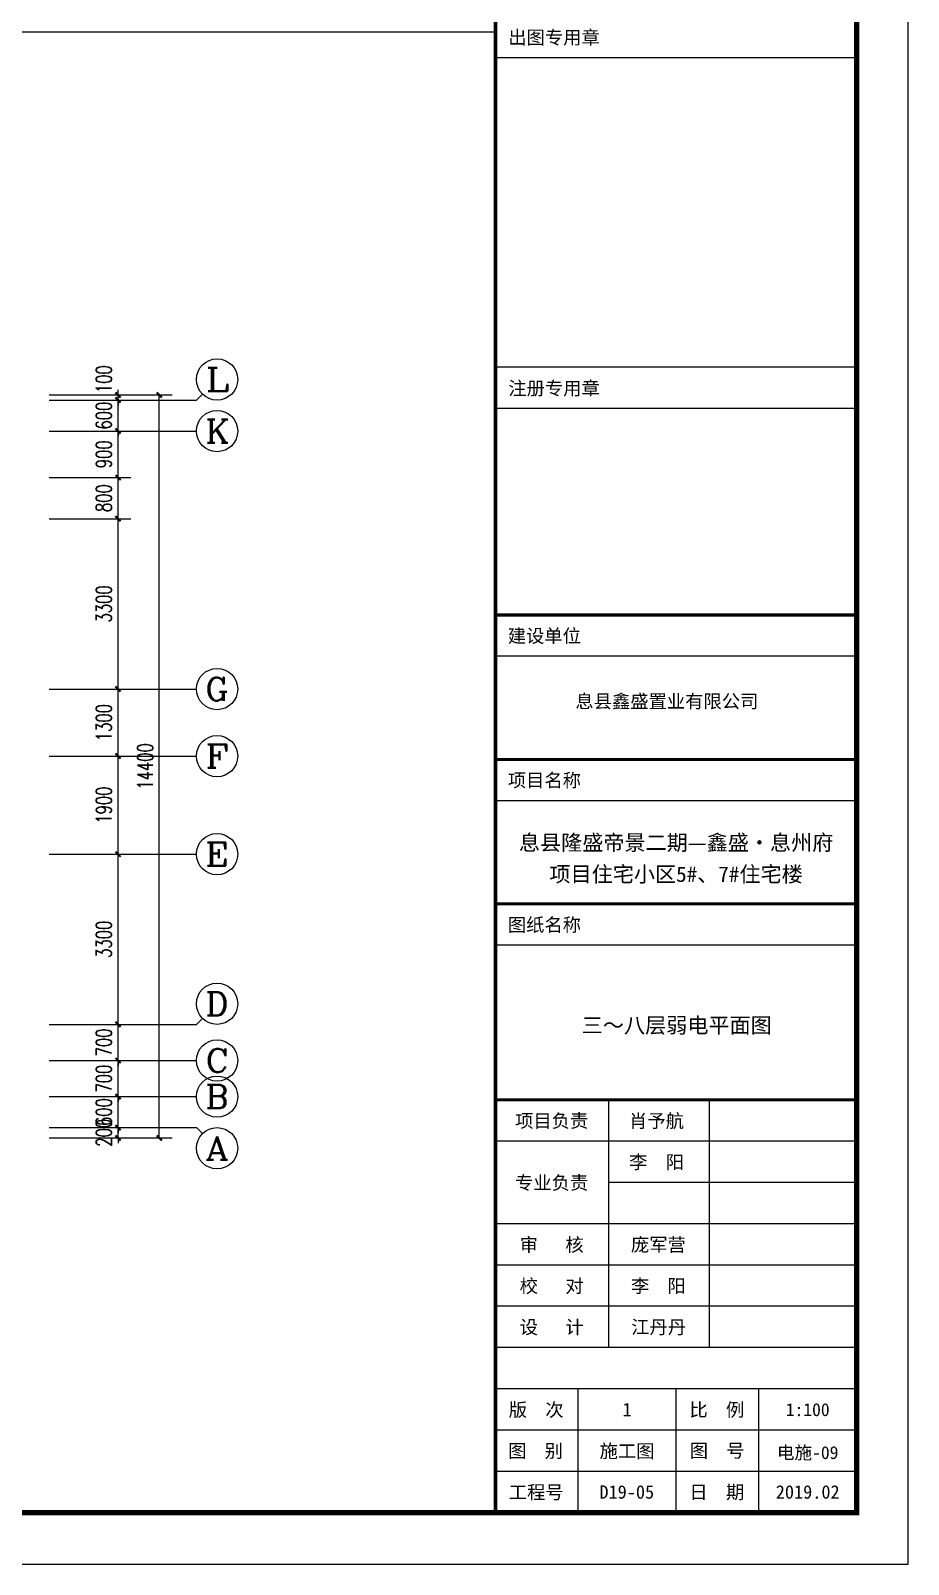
# Model space of a CAD drawing. Extents: x -993182 to -819982, y 169304 to 600104.
# Drawn here: x -836988 to -819982, y 298104 to 327829 of the extents above; entities that cross this region are included whole.
import ezdxf
from ezdxf.enums import TextEntityAlignment as Align

# ---------------------------------------------------------------- set-up
doc = ezdxf.new("R2010")
doc.units = 0
doc.header["$LTSCALE"] = 1000
doc.header["$MEASUREMENT"] = 0
for name, color, linetype in [('AXIS', 3, 'Continuous'), ('AXIS_TEXT', 7, 'Continuous'), ('PUB_TITLE', 146, 'Continuous'), ('TK', 9, 'Continuous'), ('表格', 157, 'Continuous'), ('面层', 215, 'Continuous')]:
    doc.layers.add(name, color=color, linetype=linetype)
doc.styles.add('_TCH_AXIS', font='COMPLEX', dxfattribs={"bigfont": 'GBCBIG'})
doc.styles.add('_TCH_DIM_T3', font='SIMPLEX', dxfattribs={"width": 0.705882, "bigfont": 'GBCBIG'})
doc.styles.add('COMPLEX', font='COMPLEX')
doc.styles.add('H1', font='')
doc.styles.add('THT', font='simhei.ttf')
doc.styles.get('H1').set_extended_font_data('SimSun')
doc.dimstyles.new('_TCH_ARCH&&100', dxfattribs={"dimtxt": 297.5, "dimasz": 100, "dimexe": 250, "dimexo": 300, "dimgap": 126.25, "dimtad": 1, "dimdec": 0, "dimzin": 0, "dimdsep": 46, "dimtxsty": '_TCH_DIM_T3', "dimblk": 'ARCHTICK', "dimcen": 0.09, "dimclrt": 7, "dimazin": 2, "dimtfac": 1, "dimtdec": 0, "dimtix": 1, "dimtmove": 2, "dimatfit": 3, "dimfxl": 0, "dimtolj": 1, "dimtzin": 0, "dimarcsym": 0})

# ---------------------------------------------------------------- blocks, each defined once
blk = doc.blocks.new('_AXISO')
blk.add_circle((0, 0), 0.5)
at = {"layer": 'AXIS_TEXT', "style": 'COMPLEX', "width": 1.041667}
blk.add_attdef('A', text='', height=0.56, dxfattribs=at).set_placement((-0.25, -0.28), (0.25, -0.28), align=Align.FIT)
blk = doc.blocks.new('_ArchTick')
at = {"color": 0, "linetype": 'ByBlock', "const_width": 0.4}
blk.add_lwpolyline([(-0.5, -0.5), (0.5, 0.5)], dxfattribs=at)
blk = doc.blocks.new('*D326')
at = {"layer": 'AXIS', "color": 0, "lineweight": -2}
for p, q in [((-197789, -423551), (-195406, -423551)), ((-195656, -437951), (-195656, -423551)), ((-197789, -437951), (-195406, -437951))]:
    blk.add_line(p, q, dxfattribs=at)
at = {"layer": 'Defpoints', "color": 0}
for p in [(-198089, -423551), (-195656, -423551), (-198089, -437951)]:
    blk.add_point(p, dxfattribs=at)
at = {"layer": 'AXIS', "color": 0, "lineweight": -2, "xscale": 100, "yscale": 100, "zscale": 100}
for p, rotation in [((-195656, -423551), 90), ((-195656, -437951), 270)]:
    blk.add_blockref('_ArchTick', p, dxfattribs=dict(at, rotation=rotation))
at = {"layer": 'AXIS', "color": 7, "insert": (-195931, -430751), "char_height": 297.5, "attachment_point": 5, "rotation": 90, "style": '_TCH_DIM_T3'}
blk.add_mtext('\\A1;14400', dxfattribs=at)
blk = doc.blocks.new('*D327')
at = {"layer": 'AXIS', "color": 0, "lineweight": -2}
for p, q in [((-197789, -437751), (-196206, -437751)), ((-196456, -437751), (-196456, -437651)), ((-196456, -437951), (-196456, -437751)), ((-197789, -437951), (-196206, -437951)), ((-196456, -437951), (-196456, -438051))]:
    blk.add_line(p, q, dxfattribs=at)
at = {"layer": 'Defpoints', "color": 0}
for p in [(-198089, -437751), (-196456, -437751), (-198089, -437951)]:
    blk.add_point(p, dxfattribs=at)
at = {"layer": 'AXIS', "color": 0, "lineweight": -2, "xscale": 100, "yscale": 100, "zscale": 100}
for p, rotation in [((-196456, -437751), 270), ((-196456, -437951), 90)]:
    blk.add_blockref('_ArchTick', p, dxfattribs=dict(at, rotation=rotation))
at = {"layer": 'AXIS', "color": 7, "insert": (-196731, -437851), "char_height": 297.5, "attachment_point": 5, "rotation": 90, "style": '_TCH_DIM_T3'}
blk.add_mtext('\\A1;200', dxfattribs=at)
blk = doc.blocks.new('*D328')
at = {"layer": 'AXIS', "color": 0, "lineweight": -2}
for p, q in [((-197789, -437151), (-196206, -437151)), ((-196456, -437151), (-196456, -437051)), ((-196456, -437751), (-196456, -437151)), ((-197789, -437751), (-196206, -437751)), ((-196456, -437751), (-196456, -437851))]:
    blk.add_line(p, q, dxfattribs=at)
at = {"layer": 'Defpoints', "color": 0}
for p in [(-198089, -437151), (-196456, -437151), (-198089, -437751)]:
    blk.add_point(p, dxfattribs=at)
at = {"layer": 'AXIS', "color": 0, "lineweight": -2, "xscale": 100, "yscale": 100, "zscale": 100}
for p, rotation in [((-196456, -437151), 270), ((-196456, -437751), 90)]:
    blk.add_blockref('_ArchTick', p, dxfattribs=dict(at, rotation=rotation))
at = {"layer": 'AXIS', "color": 7, "insert": (-196731, -437451), "char_height": 297.5, "attachment_point": 5, "rotation": 90, "style": '_TCH_DIM_T3'}
blk.add_mtext('\\A1;600', dxfattribs=at)
blk = doc.blocks.new('*D329')
at = {"layer": 'AXIS', "color": 0, "lineweight": -2}
for p, q in [((-196456, -436451), (-196456, -436351)), ((-197789, -436451), (-196206, -436451)), ((-196456, -437151), (-196456, -436451)), ((-197789, -437151), (-196206, -437151)), ((-196456, -437151), (-196456, -437251))]:
    blk.add_line(p, q, dxfattribs=at)
at = {"layer": 'Defpoints', "color": 0}
for p in [(-198089, -436451), (-196456, -436451), (-198089, -437151)]:
    blk.add_point(p, dxfattribs=at)
at = {"layer": 'AXIS', "color": 0, "lineweight": -2, "xscale": 100, "yscale": 100, "zscale": 100}
for p, rotation in [((-196456, -436451), 270), ((-196456, -437151), 90)]:
    blk.add_blockref('_ArchTick', p, dxfattribs=dict(at, rotation=rotation))
at = {"layer": 'AXIS', "color": 7, "insert": (-196731, -436801), "char_height": 297.5, "attachment_point": 5, "rotation": 90, "style": '_TCH_DIM_T3'}
blk.add_mtext('\\A1;700', dxfattribs=at)
blk = doc.blocks.new('*D330')
at = {"layer": 'AXIS', "color": 0, "lineweight": -2}
for p, q in [((-197789, -435751), (-196206, -435751)), ((-196456, -435751), (-196456, -435651)), ((-196456, -436451), (-196456, -435751)), ((-197789, -436451), (-196206, -436451)), ((-196456, -436451), (-196456, -436551))]:
    blk.add_line(p, q, dxfattribs=at)
at = {"layer": 'Defpoints', "color": 0}
for p in [(-198089, -435751), (-196456, -435751), (-198089, -436451)]:
    blk.add_point(p, dxfattribs=at)
at = {"layer": 'AXIS', "color": 0, "lineweight": -2, "xscale": 100, "yscale": 100, "zscale": 100}
for p, rotation in [((-196456, -435751), 270), ((-196456, -436451), 90)]:
    blk.add_blockref('_ArchTick', p, dxfattribs=dict(at, rotation=rotation))
at = {"layer": 'AXIS', "color": 7, "insert": (-196731, -436101), "char_height": 297.5, "attachment_point": 5, "rotation": 90, "style": '_TCH_DIM_T3'}
blk.add_mtext('\\A1;700', dxfattribs=at)
blk = doc.blocks.new('*D331')
at = {"layer": 'AXIS', "color": 0, "lineweight": -2}
for p, q in [((-197789, -432451), (-196206, -432451)), ((-196456, -435751), (-196456, -432451)), ((-197789, -435751), (-196206, -435751))]:
    blk.add_line(p, q, dxfattribs=at)
at = {"layer": 'Defpoints', "color": 0}
for p in [(-198089, -432451), (-196456, -432451), (-198089, -435751)]:
    blk.add_point(p, dxfattribs=at)
at = {"layer": 'AXIS', "color": 0, "lineweight": -2, "xscale": 100, "yscale": 100, "zscale": 100}
for p, rotation in [((-196456, -432451), 90), ((-196456, -435751), 270)]:
    blk.add_blockref('_ArchTick', p, dxfattribs=dict(at, rotation=rotation))
at = {"layer": 'AXIS', "color": 7, "insert": (-196731, -434101), "char_height": 297.5, "attachment_point": 5, "rotation": 90, "style": '_TCH_DIM_T3'}
blk.add_mtext('\\A1;3300', dxfattribs=at)
blk = doc.blocks.new('*D332')
at = {"layer": 'AXIS', "color": 0, "lineweight": -2}
for p, q in [((-197789, -430551), (-196206, -430551)), ((-196456, -432451), (-196456, -430551)), ((-197789, -432451), (-196206, -432451))]:
    blk.add_line(p, q, dxfattribs=at)
at = {"layer": 'Defpoints', "color": 0}
for p in [(-198089, -430551), (-196456, -430551), (-198089, -432451)]:
    blk.add_point(p, dxfattribs=at)
at = {"layer": 'AXIS', "color": 0, "lineweight": -2, "xscale": 100, "yscale": 100, "zscale": 100}
for p, rotation in [((-196456, -430551), 90), ((-196456, -432451), 270)]:
    blk.add_blockref('_ArchTick', p, dxfattribs=dict(at, rotation=rotation))
at = {"layer": 'AXIS', "color": 7, "insert": (-196731, -431501), "char_height": 297.5, "attachment_point": 5, "rotation": 90, "style": '_TCH_DIM_T3'}
blk.add_mtext('\\A1;1900', dxfattribs=at)
blk = doc.blocks.new('*D333')
at = {"layer": 'AXIS', "color": 0, "lineweight": -2}
for p, q in [((-197789, -429251), (-196206, -429251)), ((-196456, -430551), (-196456, -429251)), ((-197789, -430551), (-196206, -430551))]:
    blk.add_line(p, q, dxfattribs=at)
at = {"layer": 'Defpoints', "color": 0}
for p in [(-198089, -429251), (-196456, -429251), (-198089, -430551)]:
    blk.add_point(p, dxfattribs=at)
at = {"layer": 'AXIS', "color": 0, "lineweight": -2, "xscale": 100, "yscale": 100, "zscale": 100}
for p, rotation in [((-196456, -429251), 90), ((-196456, -430551), 270)]:
    blk.add_blockref('_ArchTick', p, dxfattribs=dict(at, rotation=rotation))
at = {"layer": 'AXIS', "color": 7, "insert": (-196731, -429901), "char_height": 297.5, "attachment_point": 5, "rotation": 90, "style": '_TCH_DIM_T3'}
blk.add_mtext('\\A1;1300', dxfattribs=at)
blk = doc.blocks.new('*D334')
at = {"layer": 'AXIS', "color": 0, "lineweight": -2}
for p, q in [((-197789, -425951), (-196206, -425951)), ((-196456, -429251), (-196456, -425951)), ((-197789, -429251), (-196206, -429251))]:
    blk.add_line(p, q, dxfattribs=at)
at = {"layer": 'Defpoints', "color": 0}
for p in [(-198089, -425951), (-196456, -425951), (-198089, -429251)]:
    blk.add_point(p, dxfattribs=at)
at = {"layer": 'AXIS', "color": 0, "lineweight": -2, "xscale": 100, "yscale": 100, "zscale": 100}
for p, rotation in [((-196456, -425951), 90), ((-196456, -429251), 270)]:
    blk.add_blockref('_ArchTick', p, dxfattribs=dict(at, rotation=rotation))
at = {"layer": 'AXIS', "color": 7, "insert": (-196731, -427601), "char_height": 297.5, "attachment_point": 5, "rotation": 90, "style": '_TCH_DIM_T3'}
blk.add_mtext('\\A1;3300', dxfattribs=at)
blk = doc.blocks.new('*D335')
at = {"layer": 'AXIS', "color": 0, "lineweight": -2}
for p, q in [((-197789, -425151), (-196206, -425151)), ((-196456, -425951), (-196456, -425151)), ((-197789, -425951), (-196206, -425951))]:
    blk.add_line(p, q, dxfattribs=at)
at = {"layer": 'Defpoints', "color": 0}
for p in [(-198089, -425151), (-196456, -425151), (-198089, -425951)]:
    blk.add_point(p, dxfattribs=at)
at = {"layer": 'AXIS', "color": 0, "lineweight": -2, "xscale": 100, "yscale": 100, "zscale": 100}
for p, rotation in [((-196456, -425151), 90), ((-196456, -425951), 270)]:
    blk.add_blockref('_ArchTick', p, dxfattribs=dict(at, rotation=rotation))
at = {"layer": 'AXIS', "color": 7, "insert": (-196731, -425551), "char_height": 297.5, "attachment_point": 5, "rotation": 90, "style": '_TCH_DIM_T3'}
blk.add_mtext('\\A1;800', dxfattribs=at)
blk = doc.blocks.new('*D336')
at = {"layer": 'AXIS', "color": 0, "lineweight": -2}
for p, q in [((-197789, -424251), (-196206, -424251)), ((-196456, -425151), (-196456, -424251)), ((-197789, -425151), (-196206, -425151))]:
    blk.add_line(p, q, dxfattribs=at)
at = {"layer": 'Defpoints', "color": 0}
for p in [(-198089, -424251), (-196456, -424251), (-198089, -425151)]:
    blk.add_point(p, dxfattribs=at)
at = {"layer": 'AXIS', "color": 0, "lineweight": -2, "xscale": 100, "yscale": 100, "zscale": 100}
for p, rotation in [((-196456, -424251), 90), ((-196456, -425151), 270)]:
    blk.add_blockref('_ArchTick', p, dxfattribs=dict(at, rotation=rotation))
at = {"layer": 'AXIS', "color": 7, "insert": (-196731, -424701), "char_height": 297.5, "attachment_point": 5, "rotation": 90, "style": '_TCH_DIM_T3'}
blk.add_mtext('\\A1;900', dxfattribs=at)
blk = doc.blocks.new('*D337')
at = {"layer": 'AXIS', "color": 0, "lineweight": -2}
for p, q in [((-196456, -423651), (-196456, -423551)), ((-197789, -423651), (-196206, -423651)), ((-196456, -424251), (-196456, -423651)), ((-197789, -424251), (-196206, -424251)), ((-196456, -424251), (-196456, -424351))]:
    blk.add_line(p, q, dxfattribs=at)
at = {"layer": 'Defpoints', "color": 0}
for p in [(-198089, -423651), (-196456, -423651), (-198089, -424251)]:
    blk.add_point(p, dxfattribs=at)
at = {"layer": 'AXIS', "color": 0, "lineweight": -2, "xscale": 100, "yscale": 100, "zscale": 100}
for p, rotation in [((-196456, -423651), 270), ((-196456, -424251), 90)]:
    blk.add_blockref('_ArchTick', p, dxfattribs=dict(at, rotation=rotation))
at = {"layer": 'AXIS', "color": 7, "insert": (-196731, -423951), "char_height": 297.5, "attachment_point": 5, "rotation": 90, "style": '_TCH_DIM_T3'}
blk.add_mtext('\\A1;600', dxfattribs=at)
blk = doc.blocks.new('*D338')
at = {"layer": 'AXIS', "color": 0, "lineweight": -2}
for p, q in [((-197789, -423551), (-196206, -423551)), ((-196456, -423551), (-196456, -423451)), ((-196456, -423651), (-196456, -423551)), ((-197789, -423651), (-196206, -423651)), ((-196456, -423651), (-196456, -423751))]:
    blk.add_line(p, q, dxfattribs=at)
at = {"layer": 'Defpoints', "color": 0}
for p in [(-198089, -423551), (-196456, -423551), (-198089, -423651)]:
    blk.add_point(p, dxfattribs=at)
at = {"layer": 'AXIS', "color": 0, "lineweight": -2, "xscale": 100, "yscale": 100, "zscale": 100}
for p, rotation in [((-196456, -423551), 270), ((-196456, -423651), 90)]:
    blk.add_blockref('_ArchTick', p, dxfattribs=dict(at, rotation=rotation))
at = {"layer": 'AXIS', "color": 7, "insert": (-196731, -423245), "char_height": 297.5, "attachment_point": 5, "rotation": 90, "style": '_TCH_DIM_T3'}
blk.add_mtext('\\A1;100', dxfattribs=at)
blk = doc.blocks.new('A$C61A6557E')
at = {"layer": 'PUB_TITLE'}
for p, q in [((7025, 28200), (14, 28200)), ((7025, 22200), (14, 22200)), ((7025, 21400), (14, 21400)), ((7025, 17400), (14, 17400)), ((7025, 17400), (14, 17400)), ((7025, 17400), (14, 17400)), ((7025, 16600), (14, 16600)), ((7025, 16600), (14, 16600)), ((7025, 14600), (14, 14600)), ((7025, 13800), (14, 13800)), ((7025, 11800), (14, 11800)), ((7025, 11800), (14, 11800)), ((7025, 11000), (14, 11000)), ((7025, 8000), (14, 8000)), ((7025, 8000), (14, 8000)), ((7025, 8000), (14, 8000)), ((7025, 8000), (14, 8000)), ((7025, 8000), (14, 8000)), ((7025, 8000), (14, 8000)), ((7025, 8000), (14, 8000)), ((2214, 8000), (2214, 3200)), ((4164, 8000), (4164, 3200)), ((7025, 7200), (14, 7200)), ((7025, 7200), (14, 7200)), ((7025, 7200), (14, 7200)), ((7025, 6400), (2214, 6400)), ((7025, 6400), (2214, 6400)), ((7025, 6400), (2214, 6400)), ((7025, 5600), (14, 5600)), ((7025, 5600), (14, 5600)), ((7025, 5600), (14, 5600)), ((7025, 4800), (14, 4800)), ((7025, 4800), (14, 4800)), ((7025, 4800), (14, 4800)), ((7025, 4000), (14, 4000)), ((7025, 4000), (14, 4000)), ((7025, 4000), (14, 4000)), ((7025, 3200), (14, 3200)), ((7025, 3200), (14, 3200)), ((7025, 3200), (14, 3200)), ((7025, 3200), (14, 3200)), ((7025, 3200), (14, 3200)), ((7025, 3200), (14, 3200)), ((7025, 2400), (14, 2400)), ((1625, 0), (1625, 2400)), ((3525, 0), (3525, 2400)), ((5125, 0), (5125, 2400)), ((7025, 1600), (14, 1600)), ((7025, 800), (14, 800))]:
    blk.add_line(p, q, dxfattribs=at)
at = {"layer": 'PUB_TITLE', "const_width": 75}
blk.add_lwpolyline([(25, 0), (7025, 0), (7025, 57400), (25, 57400)], close=True, dxfattribs=at)
at = {"layer": 'PUB_TITLE'}
for points, const_width in [([(25, 0), (25, 57400)], 75), ([(25, 0), (25, 57400)], 40), ([(25, 50733), (25, 0)], 60), ([(7025, 17400), (14, 17400)], 60), ([(7025, 17400), (14, 17400)], 40), ([(7025, 14600), (14, 14600)], 60), ([(7025, 11800), (14, 11800)], 60), ([(7025, 8000), (14, 8000)], 60), ([(7025, 8000), (14, 8000)], 40), ([(7025, 0), (14, 0)], 40)]:
    blk.add_lwpolyline(points, dxfattribs=dict(at, const_width=const_width))
at = {"layer": 'PUB_TITLE', "style": 'THT'}
for s, p in [('出图专用章', (1160, 28600)), ('注册专用章', (1160, 21800)), ('建设单位', (973, 17000)), ('项目名称', (973, 14200)), ('图纸名称', (973, 11400)), ('项目负责', (1114, 7600)), ('肖予航', (3146, 7600)), ('李  阳', (3146, 6800)), ('专业负责', (1114, 6400)), ('审   核', (1114, 5200)), ('庞军营', (3182, 5200)), ('校   对', (1114, 4400)), ('李  阳', (3182, 4400)), ('设   计', (1114, 3600)), ('江丹丹 ', (3275, 3600)), ('版  次', (814, 2000)), ('1', (2575, 2000)), ('比  例', (4314, 2000)), ('图  别', (803, 1200)), ('施工图', (2575, 1200)), ('图  号', (4321, 1200)), ('工程号', (814, 400)), ('D19-05', (2569, 400)), ('日  期', (4314, 400)), ('2019.02', (6075, 400))]:
    blk.add_text(s, height=260, dxfattribs=at).set_placement(p, align=Align.MIDDLE)
at = {"layer": 'PUB_TITLE', "color": 173, "style": 'H1'}
blk.add_text('1:100', height=250, dxfattribs=at).set_placement((6075, 1997), align=Align.MIDDLE_CENTER)
at = {"layer": 'TK', "color": 63, "style": 'THT'}
blk.add_text('息县鑫盛置业有限公司', height=260, dxfattribs=at).set_placement((1573, 15597))
at = {"layer": 'TK', "style": 'H1'}
for s, p in [('息县隆盛帝景二期—鑫盛•息州府', (3525, 12988)), ('项目住宅小区5#、7#住宅楼', (3525, 12376))]:
    blk.add_text(s, height=300, dxfattribs=at).set_placement(p, align=Align.MIDDLE_CENTER)
blk = doc.blocks.new('5#、7#楼参照')
at = {"layer": 'AXIS'}
for p, q in [((-194818.9, -423533.7), (-194936.1, -423650.9)), ((-197441.7, -423650.9), (-194936.1, -423650.9)), ((-197441.7, -424250.9), (-194936.1, -424250.9)), ((-197441.7, -429250.9), (-194936.1, -429250.9)), ((-197441.7, -430550.9), (-194936.1, -430550.9)), ((-197441.7, -432450.9), (-194936.1, -432450.9)), ((-197441.7, -435750.9), (-194936.1, -435750.9)), ((-194818.9, -435633.7), (-194936.1, -435750.9)), ((-197441.7, -436450.9), (-194936.1, -436450.9)), ((-197441.7, -437150.9), (-194936.1, -437150.9)), ((-197441.7, -437750.9), (-194936.1, -437750.9)), ((-194818.9, -437868), (-194936.1, -437750.9))]:
    blk.add_line(p, q, dxfattribs=at)
at = {"layer": 'PUB_TITLE'}
blk.add_lwpolyline([(-265242.7, -446215.5), (-181142.7, -446215.5), (-181142.7, -386815.5), (-265242.7, -386815.5)], close=True, dxfattribs=at)
at = {"layer": 'PUB_TITLE', "const_width": 100}
blk.add_lwpolyline([(-262742.7, -445215.5), (-182142.7, -445215.5), (-182142.7, -387815.5), (-262742.7, -387815.5)], close=True, dxfattribs=at)
at = {"layer": '表格'}
blk.add_lwpolyline([(-262742.7, -416515.5), (-189142.7, -416515.5)], dxfattribs=at)
at = {"layer": 'AXIS'}
ref = blk.add_blockref('_AXISO', (-194536.1, -423250.9), dxfattribs=dict(at, xscale=800, yscale=800, zscale=800))
ref.add_attrib('A', 'L', dxfattribs={"layer": 'AXIS_TEXT', "height": 452.5, "style": '_TCH_AXIS', "width": 1.4}).set_placement((-194762.3, -423477.1), (-194309.8, -423477.1), align=Align.FIT)
ref = blk.add_blockref('_AXISO', (-194536.1, -424250.9), dxfattribs=dict(at, xscale=800, yscale=800, zscale=800))
ref.add_attrib('A', 'K', dxfattribs={"layer": 'AXIS_TEXT', "height": 452.5, "style": '_TCH_AXIS', "width": 1.105263}).set_placement((-194762.3, -424477.1), (-194309.8, -424477.1), align=Align.FIT)
ref = blk.add_blockref('_AXISO', (-194536.1, -429250.9), dxfattribs=dict(at, xscale=800, yscale=800, zscale=800))
ref.add_attrib('A', 'G', dxfattribs={"layer": 'AXIS_TEXT', "height": 452.5, "style": '_TCH_AXIS', "width": 1.166667}).set_placement((-194762.3, -429477.1), (-194309.8, -429477.1), align=Align.FIT)
ref = blk.add_blockref('_AXISO', (-194536.1, -430550.9), dxfattribs=dict(at, xscale=800, yscale=800, zscale=800))
ref.add_attrib('A', 'F', dxfattribs={"layer": 'AXIS_TEXT', "height": 452.5, "style": '_TCH_AXIS', "width": 1.3125}).set_placement((-194762.3, -430777.1), (-194309.8, -430777.1), align=Align.FIT)
ref = blk.add_blockref('_AXISO', (-194536.1, -432450.9), dxfattribs=dict(at, xscale=800, yscale=800, zscale=800))
ref.add_attrib('A', 'E', dxfattribs={"layer": 'AXIS_TEXT', "height": 452.5, "style": '_TCH_AXIS', "width": 1.3125}).set_placement((-194762.3, -432677.1), (-194309.8, -432677.1), align=Align.FIT)
ref = blk.add_blockref('_AXISO', (-194536.1, -435350.9), dxfattribs=dict(at, xscale=800, yscale=800, zscale=800))
ref.add_attrib('A', 'D', dxfattribs={"layer": 'AXIS_TEXT', "height": 452.5, "style": '_TCH_AXIS', "width": 1.235294}).set_placement((-194762.3, -435577.1), (-194309.8, -435577.1), align=Align.FIT)
ref = blk.add_blockref('_AXISO', (-194536.1, -436450.9), dxfattribs=dict(at, xscale=800, yscale=800, zscale=800))
ref.add_attrib('A', 'C', dxfattribs={"layer": 'AXIS_TEXT', "height": 452.5, "style": '_TCH_AXIS', "width": 1.4}).set_placement((-194762.3, -436677.1), (-194309.8, -436677.1), align=Align.FIT)
ref = blk.add_blockref('_AXISO', (-194536.1, -437150.9), dxfattribs=dict(at, xscale=800, yscale=800, zscale=800))
ref.add_attrib('A', 'B', dxfattribs={"layer": 'AXIS_TEXT', "height": 452.5, "style": '_TCH_AXIS', "width": 1.235294}).set_placement((-194762.3, -437377.1), (-194309.8, -437377.1), align=Align.FIT)
ref = blk.add_blockref('_AXISO', (-194536.1, -438150.9), dxfattribs=dict(at, xscale=800, yscale=800, zscale=800))
ref.add_attrib('A', 'A', dxfattribs={"layer": 'AXIS_TEXT', "height": 452.5, "style": '_TCH_AXIS', "width": 1.166667}).set_placement((-194762.3, -438377.1), (-194309.8, -438377.1), align=Align.FIT)
dim = blk.add_linear_dim(base=(-196456.1, -423550.9), p1=(-198089, -423650.9), p2=(-198089, -423550.9), angle=90, dimstyle='_TCH_ARCH&&100', dxfattribs=at)
dim.commit()
dim.dimension.update_dxf_attribs({"geometry": '*D338', "text_midpoint": (-196731.1, -423245.1), "dimtype": 129})
for p1, p2, distance, picture, middle in [((-198089, -437950.9), (-198089, -423550.9), -2432.9, '*D326', (-195931.1, -430750.9)), ((-198089, -424250.9), (-198089, -423650.9), -1632.9, '*D337', (-196731.1, -423950.9)), ((-198089, -425150.9), (-198089, -424250.9), -1632.9, '*D336', (-196731.1, -424700.9)), ((-198089, -425950.9), (-198089, -425150.9), -1632.9, '*D335', (-196731.1, -425550.9)), ((-198089, -429250.9), (-198089, -425950.9), -1632.9, '*D334', (-196731.1, -427600.9)), ((-198089, -430550.9), (-198089, -429250.9), -1632.9, '*D333', (-196731.1, -429900.9)), ((-198089, -432450.9), (-198089, -430550.9), -1632.9, '*D332', (-196731.1, -431500.9)), ((-198089, -435750.9), (-198089, -432450.9), -1632.9, '*D331', (-196731.1, -434100.9)), ((-198089, -436450.9), (-198089, -435750.9), -1632.9, '*D330', (-196731.1, -436100.9)), ((-198089, -437150.9), (-198089, -436450.9), -1632.9, '*D329', (-196731.1, -436800.9)), ((-198089, -437750.9), (-198089, -437150.9), -1632.9, '*D328', (-196731.1, -437450.9)), ((-198089, -437950.9), (-198089, -437750.9), -1632.9, '*D327', (-196731.1, -437850.9))]:
    dim = blk.add_aligned_dim(p1=p1, p2=p2, distance=distance, dimstyle='_TCH_ARCH&&100', dxfattribs=at)
    dim.commit()
    dim.dimension.update_dxf_attribs({"geometry": picture, "text_midpoint": middle})

msp = doc.modelspace()

# ---------------------------------------------------------------- block references
msp.add_blockref('A$C61A6557E', (-828007, 299104))
at = {"layer": '面层'}
msp.add_blockref('5#、7#楼参照', (-638840, 744319), dxfattribs=at)

# ---------------------------------------------------------------- texts
at = {"layer": 'PUB_TITLE', "color": 0, "style": 'H1', "width": 1}
msp.add_text('三～八层弱电平面图', height=300, dxfattribs=at).set_placement((-824469, 308552), align=Align.MIDDLE_CENTER)
at = {"layer": 'PUB_TITLE', "color": 173, "style": 'H1'}
msp.add_text('电施-09', height=250, dxfattribs=at).set_placement((-821932, 300269), align=Align.MIDDLE_CENTER)

doc.saveas('drawing.dxf')
